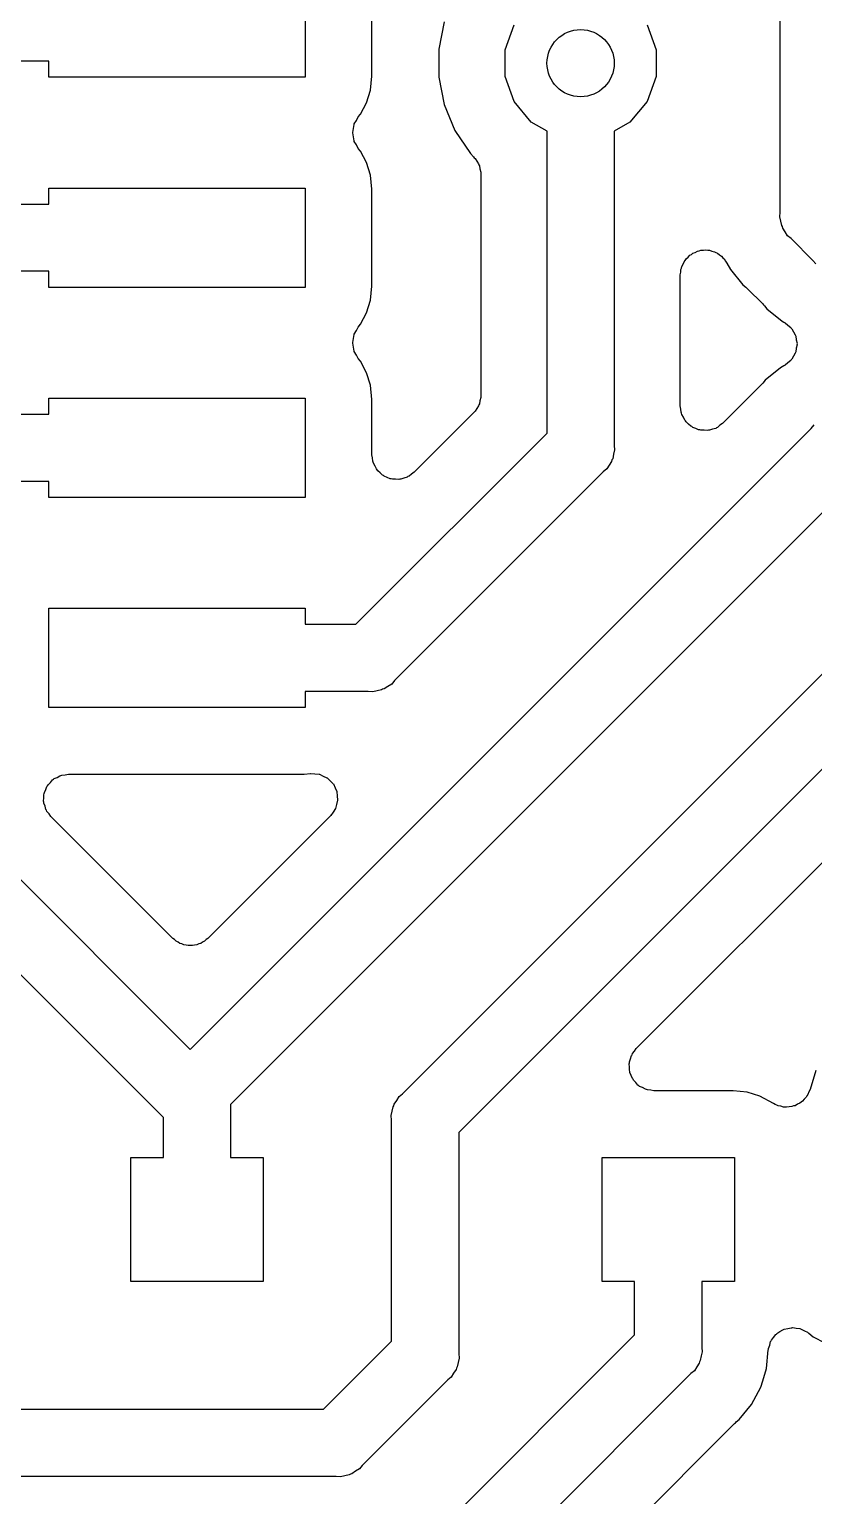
# Model space of a CAD drawing. Extents: x 91 to 190.2, y -113.9 to -59.9.
# Drawn here: x 115.77 to 120.51, y -108.22 to -99.36 of the extents above; entities that cross this region are included whole.
import ezdxf

# ---------------------------------------------------------------- set-up
doc = ezdxf.new("R2010")
doc.units = 0
doc.header["$MEASUREMENT"] = 0
doc.layers.add('BLACK', color=7, linetype='CONTINUOUS')

msp = doc.modelspace()

# ---------------------------------------------------------------- linework, layer by layer
at = {"layer": 'BLACK', "linetype": 'CONTINUOUS'}
for p, q in [((120.307, -100.461), (120.307, -98.1189)), ((117.435, -99.045), (117.435, -99.645)), ((117.838, -99.6376), (117.838, -99.0524)), ((118.276, -99.31), (118.243, -99.4756)), ((118.643, -99.4794), (118.698, -99.3279)), ((119.502, -99.3279), (119.557, -99.4794)), ((118.243, -99.4756), (118.243, -99.6444)), ((118.643, -99.6406), (118.643, -99.4794)), ((119.557, -99.4794), (119.557, -99.6406)), ((115.885, -99.5482), (115.339, -99.5482)), ((115.885, -99.645), (115.885, -99.5482)), ((117.435, -99.645), (115.885, -99.645)), ((117.806, -99.7988), (117.829, -99.7234)), ((117.829, -99.7234), (117.838, -99.6376)), ((118.243, -99.6444), (118.276, -99.81)), ((118.698, -99.7921), (118.643, -99.6406)), ((119.557, -99.6406), (119.502, -99.7921)), ((117.769, -99.8683), (117.806, -99.7988)), ((118.276, -99.81), (118.34, -99.966)), ((118.802, -99.9156), (118.698, -99.7921)), ((119.502, -99.7921), (119.398, -99.9156)), ((117.744, -99.9061), (117.756, -99.8848)), ((117.756, -99.8848), (117.769, -99.8683)), ((117.722, -99.9784), (117.726, -99.9543)), ((117.722, -99.98), (117.722, -99.9784)), ((117.722, -99.9816), (117.722, -99.98)), ((117.726, -100.006), (117.722, -99.9816)), ((117.726, -99.9543), (117.73, -99.9302)), ((117.73, -99.9302), (117.731, -99.9288)), ((117.731, -99.9272), (117.744, -99.9061)), ((117.731, -99.9288), (117.731, -99.9272)), ((118.34, -99.966), (118.434, -100.106)), ((118.897, -99.9706), (118.802, -99.9156)), ((118.897, -101.796), (118.897, -99.9706)), ((119.398, -99.9156), (119.303, -99.9706)), ((119.303, -99.9706), (119.303, -101.871)), ((117.73, -100.03), (117.726, -100.006)), ((117.731, -100.031), (117.73, -100.03)), ((117.731, -100.033), (117.731, -100.031)), ((117.744, -100.054), (117.731, -100.033)), ((117.756, -100.075), (117.744, -100.054)), ((117.769, -100.092), (117.756, -100.075)), ((117.806, -100.161), (117.769, -100.092)), ((117.829, -100.237), (117.806, -100.161)), ((118.434, -100.106), (118.453, -100.125)), ((118.453, -100.125), (118.457, -100.131)), ((118.457, -100.131), (118.462, -100.135)), ((118.462, -100.135), (118.472, -100.152)), ((118.472, -100.152), (118.483, -100.168)), ((117.838, -100.322), (117.829, -100.237)), ((118.483, -100.168), (118.484, -100.174)), ((118.484, -100.174), (118.488, -100.18)), ((118.488, -100.18), (118.491, -100.199)), ((118.491, -100.199), (118.496, -100.218)), ((118.496, -100.218), (118.496, -100.225)), ((118.496, -100.225), (118.497, -100.231)), ((118.497, -100.231), (118.497, -101.568)), ((115.885, -100.412), (115.885, -100.315)), ((115.885, -100.315), (117.435, -100.315)), ((117.435, -100.315), (117.435, -100.915)), ((117.838, -100.908), (117.838, -100.322)), ((114.359, -100.412), (115.885, -100.412)), ((120.304, -100.488), (120.307, -100.461)), ((120.311, -100.514), (120.304, -100.488)), ((120.316, -100.541), (120.311, -100.514)), ((120.321, -100.548), (120.316, -100.541)), ((120.323, -100.557), (120.321, -100.548)), ((120.338, -100.579), (120.323, -100.557)), ((120.352, -100.603), (120.338, -100.579)), ((120.373, -100.62), (120.352, -100.603)), ((119.793, -100.704), (119.807, -100.696)), ((119.807, -100.696), (119.817, -100.695)), ((119.817, -100.695), (119.827, -100.691)), ((119.827, -100.691), (119.843, -100.691)), ((119.843, -100.691), (119.858, -100.689)), ((119.858, -100.689), (119.869, -100.691)), ((119.869, -100.691), (119.879, -100.691)), ((119.879, -100.691), (119.894, -100.697)), ((119.894, -100.697), (119.909, -100.7)), ((120.505, -100.752), (120.373, -100.62)), ((119.71, -100.798), (119.712, -100.788)), ((119.712, -100.788), (119.72, -100.774)), ((119.72, -100.774), (119.726, -100.76)), ((119.726, -100.76), (119.733, -100.752)), ((119.733, -100.752), (119.738, -100.743)), ((119.738, -100.743), (119.75, -100.733)), ((119.75, -100.733), (119.761, -100.721)), ((119.761, -100.721), (119.77, -100.716)), ((119.77, -100.716), (119.778, -100.709)), ((119.778, -100.709), (119.793, -100.704)), ((119.909, -100.7), (119.918, -100.705)), ((119.918, -100.705), (119.928, -100.709)), ((119.928, -100.709), (119.94, -100.719)), ((119.94, -100.719), (119.953, -100.727)), ((119.953, -100.727), (119.96, -100.736)), ((119.96, -100.736), (119.968, -100.743)), ((119.968, -100.743), (119.976, -100.756)), ((119.976, -100.756), (119.985, -100.768)), ((119.985, -100.768), (120.006, -100.807)), ((120.522, -100.773), (120.505, -100.752)), ((115.885, -100.818), (114.284, -100.818)), ((115.885, -100.915), (115.885, -100.818)), ((119.703, -100.839), (119.706, -100.824)), ((119.703, -101.632), (119.703, -100.839)), ((119.706, -100.808), (119.71, -100.798)), ((119.706, -100.824), (119.706, -100.808)), ((120.006, -100.807), (120.081, -100.899)), ((117.435, -100.915), (115.885, -100.915)), ((117.829, -100.993), (117.838, -100.908)), ((120.081, -100.899), (120.099, -100.913)), ((120.099, -100.913), (120.104, -100.918)), ((120.104, -100.918), (120.11, -100.923)), ((120.11, -100.923), (120.202, -101.015)), ((117.806, -101.069), (117.829, -100.993)), ((120.202, -101.015), (120.207, -101.021)), ((120.207, -101.021), (120.212, -101.026)), ((120.212, -101.026), (120.226, -101.044)), ((120.226, -101.044), (120.318, -101.119)), ((117.756, -101.155), (117.769, -101.138)), ((117.769, -101.138), (117.806, -101.069)), ((120.318, -101.119), (120.33, -101.125)), ((120.33, -101.125), (120.334, -101.128)), ((120.334, -101.128), (120.338, -101.13)), ((120.338, -101.13), (120.354, -101.144)), ((117.722, -101.248), (117.726, -101.224)), ((117.726, -101.224), (117.73, -101.2)), ((117.73, -101.2), (117.731, -101.199)), ((117.731, -101.197), (117.744, -101.176)), ((117.731, -101.199), (117.731, -101.197)), ((117.744, -101.176), (117.756, -101.155)), ((120.354, -101.144), (120.371, -101.157)), ((120.371, -101.157), (120.373, -101.161)), ((120.373, -101.161), (120.377, -101.165)), ((120.377, -101.165), (120.387, -101.183)), ((120.387, -101.183), (120.398, -101.201)), ((120.398, -101.201), (120.399, -101.206)), ((120.399, -101.206), (120.401, -101.211)), ((120.401, -101.211), (120.404, -101.232)), ((117.722, -101.25), (117.722, -101.248)), ((117.722, -101.252), (117.722, -101.25)), ((117.726, -101.276), (117.722, -101.252)), ((117.73, -101.3), (117.726, -101.276)), ((117.731, -101.301), (117.73, -101.3)), ((117.731, -101.303), (117.731, -101.301)), ((117.744, -101.324), (117.731, -101.303)), ((120.398, -101.313), (120.387, -101.331)), ((120.399, -101.308), (120.398, -101.313)), ((120.401, -101.304), (120.399, -101.308)), ((120.404, -101.283), (120.401, -101.304)), ((120.404, -101.232), (120.409, -101.252)), ((120.409, -101.262), (120.404, -101.283)), ((120.409, -101.252), (120.408, -101.257)), ((120.408, -101.257), (120.409, -101.262)), ((117.756, -101.345), (117.744, -101.324)), ((117.769, -101.362), (117.756, -101.345)), ((117.806, -101.431), (117.769, -101.362)), ((120.308, -101.401), (120.216, -101.476)), ((120.33, -101.39), (120.308, -101.401)), ((120.334, -101.387), (120.33, -101.39)), ((120.338, -101.385), (120.334, -101.387)), ((120.354, -101.371), (120.338, -101.385)), ((120.371, -101.357), (120.354, -101.371)), ((120.373, -101.353), (120.371, -101.357)), ((120.377, -101.35), (120.373, -101.353)), ((120.387, -101.331), (120.377, -101.35)), ((117.829, -101.507), (117.806, -101.431)), ((120.202, -101.494), (120.197, -101.499)), ((120.216, -101.476), (120.202, -101.494)), ((115.885, -101.682), (115.885, -101.585)), ((115.885, -101.585), (117.435, -101.585)), ((117.435, -101.585), (117.435, -102.185)), ((117.838, -101.592), (117.829, -101.507)), ((118.496, -101.581), (118.491, -101.6)), ((118.497, -101.568), (118.496, -101.575)), ((118.496, -101.575), (118.496, -101.581)), ((120.192, -101.505), (119.959, -101.738)), ((120.197, -101.499), (120.192, -101.505)), ((117.838, -101.927), (117.838, -101.592)), ((118.453, -101.674), (118.094, -102.033)), ((118.457, -101.669), (118.453, -101.674)), ((118.462, -101.664), (118.457, -101.669)), ((118.472, -101.647), (118.462, -101.664)), ((118.483, -101.631), (118.472, -101.647)), ((118.484, -101.625), (118.483, -101.631)), ((118.488, -101.619), (118.484, -101.625)), ((118.491, -101.6), (118.488, -101.619)), ((119.707, -101.651), (119.703, -101.632)), ((119.708, -101.67), (119.707, -101.651)), ((119.711, -101.676), (119.708, -101.67)), ((115.099, -101.682), (115.885, -101.682)), ((119.712, -101.683), (119.711, -101.676)), ((119.722, -101.7), (119.712, -101.683)), ((119.73, -101.718), (119.722, -101.7)), ((119.735, -101.722), (119.73, -101.718)), ((119.738, -101.728), (119.735, -101.722)), ((119.753, -101.741), (119.738, -101.728)), ((119.767, -101.754), (119.753, -101.741)), ((119.773, -101.757), (119.767, -101.754)), ((119.778, -101.762), (119.773, -101.757)), ((119.797, -101.768), (119.778, -101.762)), ((119.928, -101.762), (119.922, -101.764)), ((119.943, -101.749), (119.928, -101.762)), ((119.959, -101.738), (119.943, -101.749)), ((120.495, -101.768), (120.512, -101.747)), ((116.74, -105.523), (120.495, -101.768)), ((117.741, -102.952), (118.897, -101.796)), ((119.814, -101.777), (119.797, -101.768)), ((119.821, -101.777), (119.814, -101.777)), ((119.827, -101.779), (119.821, -101.777)), ((119.847, -101.779), (119.827, -101.779)), ((119.866, -101.781), (119.847, -101.779)), ((119.873, -101.779), (119.866, -101.781)), ((119.879, -101.779), (119.873, -101.779)), ((119.898, -101.773), (119.879, -101.779)), ((119.917, -101.768), (119.898, -101.773)), ((119.922, -101.764), (119.917, -101.768)), ((117.841, -101.946), (117.838, -101.927)), ((119.299, -101.924), (119.294, -101.951)), ((119.306, -101.898), (119.299, -101.924)), ((119.303, -101.871), (119.306, -101.898)), ((117.843, -101.966), (117.841, -101.946)), ((117.846, -101.972), (117.843, -101.966)), ((117.847, -101.978), (117.846, -101.972)), ((117.857, -101.995), (117.847, -101.978)), ((117.865, -102.013), (117.857, -101.995)), ((117.869, -102.018), (117.865, -102.013)), ((117.873, -102.024), (117.869, -102.018)), ((117.888, -102.036), (117.873, -102.024)), ((119.258, -102.013), (119.237, -102.03)), ((119.272, -101.989), (119.258, -102.013)), ((119.287, -101.967), (119.272, -101.989)), ((119.289, -101.958), (119.287, -101.967)), ((119.294, -101.951), (119.289, -101.958)), ((115.885, -102.088), (115.099, -102.088)), ((115.885, -102.185), (115.885, -102.088)), ((120.729, -102.108), (116.984, -105.854)), ((117.902, -102.05), (117.888, -102.036)), ((117.908, -102.053), (117.902, -102.05)), ((117.913, -102.057), (117.908, -102.053)), ((117.931, -102.064), (117.913, -102.057)), ((117.949, -102.072), (117.931, -102.064)), ((117.955, -102.073), (117.949, -102.072)), ((117.962, -102.075), (117.955, -102.073)), ((117.981, -102.075), (117.962, -102.075)), ((119.237, -102.03), (117.975, -103.292)), ((118.001, -102.077), (117.981, -102.075)), ((118.007, -102.075), (118.001, -102.077)), ((118.014, -102.075), (118.007, -102.075)), ((118.032, -102.068), (118.014, -102.075)), ((118.051, -102.063), (118.032, -102.068)), ((118.056, -102.059), (118.051, -102.063)), ((118.063, -102.057), (118.056, -102.059)), ((118.078, -102.044), (118.063, -102.057)), ((118.094, -102.033), (118.078, -102.044)), ((117.435, -102.185), (115.885, -102.185)), ((115.885, -103.455), (115.885, -102.855)), ((115.885, -102.855), (117.435, -102.855)), ((117.435, -102.855), (117.435, -102.952)), ((117.435, -102.952), (117.741, -102.952)), ((118.023, -105.79), (120.795, -103.018)), ((117.816, -103.358), (117.435, -103.358)), ((117.435, -103.358), (117.435, -103.455)), ((117.843, -103.361), (117.816, -103.358)), ((117.869, -103.354), (117.843, -103.361)), ((117.896, -103.349), (117.869, -103.354)), ((117.903, -103.344), (117.896, -103.349)), ((117.912, -103.342), (117.903, -103.344)), ((117.934, -103.327), (117.912, -103.342)), ((117.958, -103.313), (117.934, -103.327)), ((117.975, -103.292), (117.958, -103.313)), ((121.029, -103.358), (118.363, -106.024)), ((117.435, -103.455), (115.885, -103.455)), ((115.08, -103.863), (116.74, -105.523)), ((115.906, -103.893), (115.912, -103.889)), ((115.912, -103.889), (115.917, -103.885)), ((115.917, -103.885), (115.935, -103.877)), ((115.935, -103.877), (115.952, -103.867)), ((115.952, -103.867), (115.958, -103.866)), ((115.958, -103.866), (115.964, -103.863)), ((115.964, -103.863), (115.984, -103.861)), ((115.984, -103.861), (116.003, -103.858)), ((116.003, -103.858), (117.428, -103.858)), ((117.428, -103.858), (117.467, -103.854)), ((117.467, -103.854), (117.468, -103.854)), ((117.468, -103.854), (117.469, -103.854)), ((117.469, -103.854), (117.494, -103.856)), ((117.494, -103.856), (117.519, -103.858)), ((117.519, -103.858), (117.52, -103.858)), ((117.52, -103.858), (117.521, -103.858)), ((117.521, -103.858), (117.544, -103.869)), ((117.544, -103.869), (117.566, -103.879)), ((117.566, -103.879), (117.567, -103.88)), ((117.567, -103.88), (117.568, -103.88)), ((117.568, -103.88), (117.586, -103.898)), ((119.437, -105.516), (121.064, -103.889)), ((115.855, -103.982), (115.857, -103.975)), ((115.857, -103.975), (115.858, -103.969)), ((115.858, -103.969), (115.866, -103.951)), ((115.866, -103.951), (115.873, -103.933)), ((115.873, -103.933), (115.877, -103.928)), ((115.877, -103.928), (115.88, -103.922)), ((115.88, -103.922), (115.894, -103.908)), ((115.894, -103.908), (115.906, -103.893)), ((117.586, -103.898), (117.604, -103.916)), ((117.604, -103.916), (117.604, -103.916)), ((117.604, -103.916), (117.605, -103.917)), ((117.605, -103.917), (117.615, -103.94)), ((117.615, -103.94), (117.626, -103.963)), ((117.626, -103.963), (117.626, -103.963)), ((117.626, -103.963), (117.627, -103.964)), ((117.627, -103.964), (117.629, -103.989)), ((115.853, -104.021), (115.855, -104.001)), ((115.855, -104.027), (115.853, -104.021)), ((115.855, -104.001), (115.855, -103.982)), ((115.855, -104.034), (115.855, -104.027)), ((115.862, -104.052), (115.855, -104.034)), ((115.867, -104.071), (115.862, -104.052)), ((117.618, -104.066), (117.603, -104.087)), ((117.625, -104.041), (117.618, -104.065)), ((117.618, -104.065), (117.618, -104.066)), ((117.618, -104.066), (117.618, -104.066)), ((117.631, -104.016), (117.625, -104.041)), ((117.629, -103.989), (117.631, -104.014)), ((117.631, -104.014), (117.631, -104.015)), ((117.631, -104.015), (117.631, -104.016)), ((115.871, -104.076), (115.867, -104.071)), ((115.873, -104.083), (115.871, -104.076)), ((115.886, -104.098), (115.873, -104.083)), ((115.897, -104.114), (115.886, -104.098)), ((116.634, -104.851), (115.897, -104.114)), ((117.588, -104.109), (116.846, -104.851)), ((117.589, -104.108), (117.588, -104.108)), ((117.588, -104.108), (117.588, -104.109)), ((117.603, -104.087), (117.589, -104.108)), ((116.577, -105.934), (114.846, -104.203)), ((116.645, -104.858), (116.634, -104.851)), ((116.654, -104.868), (116.645, -104.858)), ((116.835, -104.858), (116.826, -104.868)), ((116.846, -104.851), (116.835, -104.858)), ((116.666, -104.873), (116.654, -104.868)), ((116.677, -104.881), (116.666, -104.873)), ((116.689, -104.884), (116.677, -104.881)), ((116.701, -104.89), (116.689, -104.884)), ((116.714, -104.891), (116.701, -104.89)), ((116.727, -104.894), (116.714, -104.891)), ((116.74, -104.893), (116.727, -104.894)), ((116.753, -104.894), (116.74, -104.893)), ((116.766, -104.891), (116.753, -104.894)), ((116.779, -104.89), (116.766, -104.891)), ((116.791, -104.884), (116.779, -104.89)), ((116.803, -104.881), (116.791, -104.884)), ((116.814, -104.873), (116.803, -104.881)), ((116.826, -104.868), (116.814, -104.873)), ((119.402, -105.578), (119.407, -105.559)), ((119.407, -105.559), (119.411, -105.554)), ((119.411, -105.554), (119.413, -105.547)), ((119.413, -105.547), (119.426, -105.532)), ((119.426, -105.532), (119.437, -105.516)), ((119.393, -105.609), (119.395, -105.603)), ((119.395, -105.629), (119.393, -105.609)), ((119.395, -105.596), (119.402, -105.578)), ((119.395, -105.603), (119.395, -105.596)), ((119.395, -105.648), (119.395, -105.629)), ((119.397, -105.655), (119.395, -105.648)), ((119.398, -105.661), (119.397, -105.655)), ((119.406, -105.679), (119.398, -105.661)), ((120.523, -105.649), (120.488, -105.765)), ((119.413, -105.697), (119.406, -105.679)), ((119.417, -105.702), (119.413, -105.697)), ((119.42, -105.708), (119.417, -105.702)), ((119.434, -105.722), (119.42, -105.708)), ((119.446, -105.737), (119.434, -105.722)), ((119.452, -105.741), (119.446, -105.737)), ((119.457, -105.745), (119.452, -105.741)), ((119.475, -105.753), (119.457, -105.745)), ((117.973, -105.853), (117.988, -105.831)), ((117.988, -105.831), (118.002, -105.807)), ((118.002, -105.807), (118.023, -105.79)), ((119.492, -105.763), (119.475, -105.753)), ((119.498, -105.764), (119.492, -105.763)), ((119.504, -105.767), (119.498, -105.764)), ((119.524, -105.769), (119.504, -105.767)), ((119.543, -105.772), (119.524, -105.769)), ((120.023, -105.772), (119.543, -105.772)), ((120.108, -105.781), (120.023, -105.772)), ((120.184, -105.804), (120.108, -105.781)), ((120.266, -105.848), (120.184, -105.804)), ((120.433, -105.84), (120.426, -105.847)), ((120.442, -105.835), (120.433, -105.84)), ((120.452, -105.822), (120.442, -105.835)), ((120.464, -105.811), (120.452, -105.822)), ((120.469, -105.802), (120.464, -105.811)), ((120.475, -105.795), (120.469, -105.802)), ((120.48, -105.779), (120.475, -105.795)), ((120.488, -105.765), (120.48, -105.779)), ((116.984, -105.854), (116.983, -105.859)), ((116.983, -105.859), (116.983, -106.175)), ((117.954, -105.922), (117.961, -105.896)), ((117.957, -105.949), (117.954, -105.922)), ((117.961, -105.896), (117.966, -105.869)), ((117.966, -105.869), (117.971, -105.862)), ((117.971, -105.862), (117.973, -105.853)), ((120.267, -105.848), (120.266, -105.848)), ((120.276, -105.855), (120.267, -105.848)), ((120.286, -105.858), (120.276, -105.855)), ((120.294, -105.863), (120.286, -105.858)), ((120.31, -105.865), (120.294, -105.863)), ((120.326, -105.87), (120.31, -105.865)), ((120.336, -105.87), (120.326, -105.87)), ((120.346, -105.871), (120.336, -105.87)), ((120.362, -105.868), (120.346, -105.871)), ((120.378, -105.867), (120.362, -105.868)), ((120.387, -105.863), (120.378, -105.867)), ((120.397, -105.862), (120.387, -105.863)), ((120.411, -105.853), (120.397, -105.862)), ((120.426, -105.847), (120.411, -105.853)), ((116.577, -106.175), (116.577, -105.934)), ((117.957, -107.286), (117.957, -105.949)), ((118.363, -106.024), (118.363, -107.361)), ((116.38, -106.925), (116.38, -106.175)), ((116.38, -106.175), (116.577, -106.175)), ((116.983, -106.175), (117.18, -106.175)), ((117.18, -106.175), (117.18, -106.925)), ((119.23, -106.925), (119.23, -106.175)), ((119.23, -106.175), (120.03, -106.175)), ((120.03, -106.175), (120.03, -106.925)), ((117.18, -106.925), (116.38, -106.925)), ((119.427, -106.925), (119.23, -106.925)), ((119.427, -107.247), (119.427, -106.925)), ((120.03, -106.925), (119.833, -106.925)), ((119.833, -106.925), (119.833, -107.323)), ((117.717, -108.957), (119.427, -107.247)), ((120.267, -107.263), (120.28, -107.246)), ((120.28, -107.246), (120.284, -107.243)), ((120.284, -107.243), (120.287, -107.239)), ((120.287, -107.239), (120.305, -107.228)), ((120.305, -107.228), (120.323, -107.216)), ((120.323, -107.216), (120.328, -107.215)), ((120.328, -107.215), (120.332, -107.213)), ((120.332, -107.213), (120.353, -107.209)), ((120.353, -107.209), (120.373, -107.204)), ((120.373, -107.204), (120.378, -107.204)), ((120.378, -107.204), (120.383, -107.203)), ((120.383, -107.203), (120.404, -107.207)), ((120.404, -107.207), (120.425, -107.209)), ((120.425, -107.209), (120.43, -107.211)), ((120.43, -107.211), (120.434, -107.212)), ((120.434, -107.212), (120.453, -107.222)), ((120.453, -107.222), (120.472, -107.231)), ((120.472, -107.231), (120.476, -107.235)), ((120.476, -107.235), (120.48, -107.237)), ((120.48, -107.237), (120.507, -107.259)), ((120.507, -107.259), (120.576, -107.296)), ((117.546, -107.697), (117.957, -107.286)), ((119.833, -107.323), (119.836, -107.349)), ((120.224, -107.45), (120.235, -107.338)), ((120.235, -107.338), (120.237, -107.334)), ((120.237, -107.329), (120.244, -107.309)), ((120.237, -107.334), (120.237, -107.329)), ((120.244, -107.309), (120.249, -107.288)), ((120.249, -107.288), (120.252, -107.284)), ((120.252, -107.284), (120.254, -107.28)), ((120.254, -107.28), (120.267, -107.263)), ((118.359, -107.414), (118.354, -107.441)), ((118.366, -107.388), (118.359, -107.414)), ((118.363, -107.361), (118.366, -107.388)), ((119.817, -107.419), (119.802, -107.441)), ((119.819, -107.41), (119.817, -107.419)), ((119.824, -107.402), (119.819, -107.41)), ((119.829, -107.375), (119.824, -107.402)), ((119.836, -107.349), (119.829, -107.375)), ((118.297, -107.52), (117.78, -108.037)), ((119.767, -107.481), (117.951, -109.297)), ((118.318, -107.503), (118.297, -107.52)), ((118.332, -107.479), (118.318, -107.503)), ((118.347, -107.457), (118.332, -107.479)), ((118.349, -107.448), (118.347, -107.457)), ((118.354, -107.441), (118.349, -107.448)), ((119.788, -107.464), (119.767, -107.481)), ((119.802, -107.441), (119.788, -107.464)), ((120.19, -107.563), (120.202, -107.525)), ((120.202, -107.525), (120.224, -107.45)), ((120.202, -107.525), (120.202, -107.525)), ((120.134, -107.668), (120.19, -107.563)), ((114.514, -107.697), (117.546, -107.697)), ((120.059, -107.76), (120.134, -107.668)), ((118.254, -109.56), (120.03, -107.784)), ((120.03, -107.784), (120.036, -107.78)), ((120.036, -107.78), (120.041, -107.774)), ((120.041, -107.774), (120.059, -107.76)), ((117.78, -108.037), (117.763, -108.058)), ((117.621, -108.103), (114.439, -108.103)), ((117.648, -108.106), (117.621, -108.103)), ((117.674, -108.099), (117.648, -108.106)), ((117.701, -108.094), (117.674, -108.099)), ((117.708, -108.089), (117.701, -108.094)), ((117.717, -108.087), (117.708, -108.089)), ((117.739, -108.072), (117.717, -108.087)), ((117.763, -108.058), (117.739, -108.072))]:
    msp.add_line(p, q, dxfattribs=at)
at = {"layer": 'BLACK'}
msp.add_circle((119.1, -99.56), 0.2032, dxfattribs=at)

doc.saveas('drawing.dxf')
